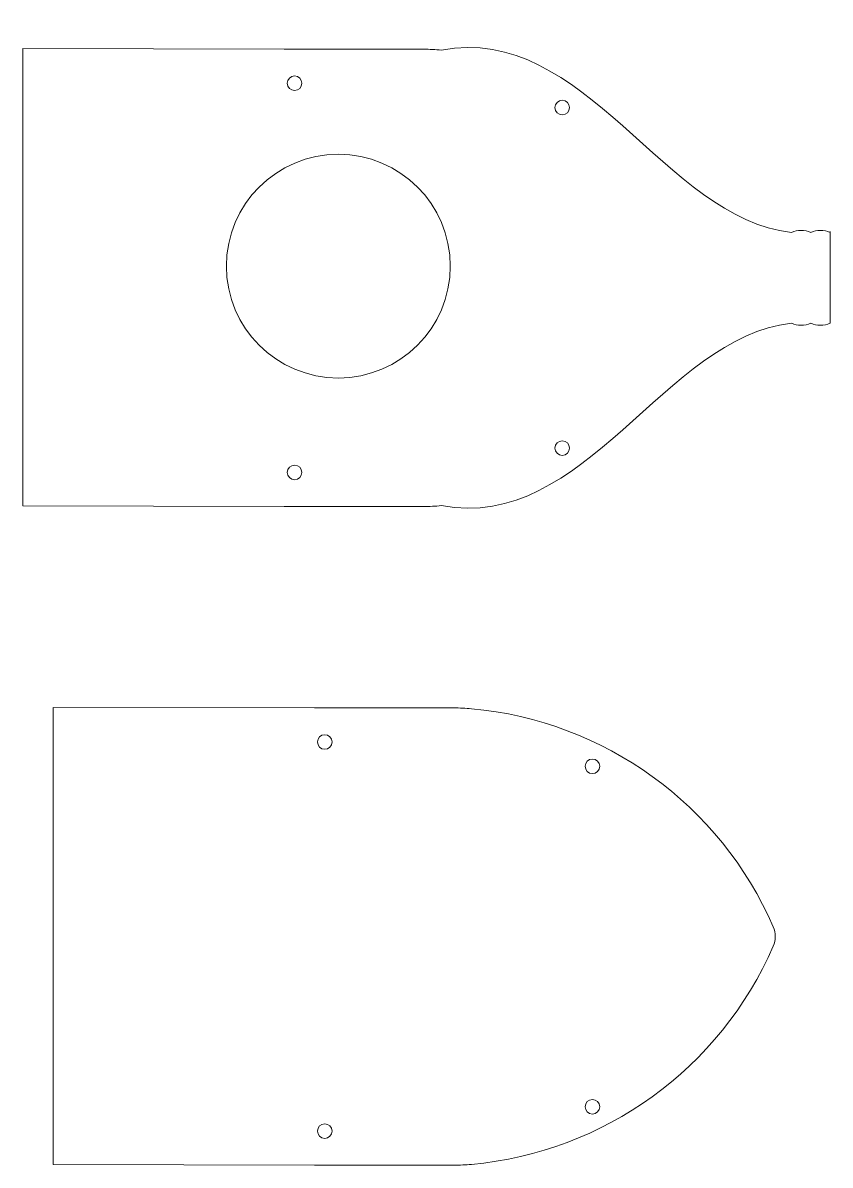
# Model space of a CAD drawing. Header units: millimetres. Extents: x -106 to 60, y -47 to 188.
import ezdxf

# ---------------------------------------------------------------- set-up
doc = ezdxf.new("R2010")
doc.units = ezdxf.units.MM
doc.header["$MEASUREMENT"] = 0
doc.layers.add('Layer 1', color=7, linetype='Continuous')

msp = doc.modelspace()

# ---------------------------------------------------------------- linework, layer by layer
at = {"layer": 'Layer 1', "color": 250, "lineweight": 18}
msp.add_ellipse((-40.9515, 137.8252), major_axis=(0, 23), ratio=1, dxfattribs=at)
at = {"layer": 'Layer 1', "lineweight": 15}
for points in [[(-19.8024, 182.2576), (9.7934, 187.8442), (26.1015, 147.5238), (52.1479, 144.7517)], [(-23.4189, 182.4215), (-23.4189, 182.4215), (-52.0486, 182.4215), (-52.0486, 182.4215)], [(-19.8024, 182.2576), (-21.0048, 182.3668), (-22.2116, 182.4214), (-23.4189, 182.4214)], [(52.1479, 144.7517), (53.4172, 145.3023), (54.8579, 145.3023), (56.1273, 144.7517)], [(56.1273, 144.7517), (57.3966, 145.3023), (58.8373, 145.3023), (60.1067, 144.7517)], [(-19.8024, 88.5854), (9.7934, 82.9988), (26.1015, 123.3192), (52.1479, 126.0913)], [(52.1479, 126.0913), (53.4172, 125.5407), (54.8579, 125.5407), (56.1273, 126.0913)], [(56.1273, 126.0913), (57.3966, 125.5407), (58.8373, 125.5407), (60.1067, 126.0913)], [(-23.4189, 88.4216), (-23.4189, 88.4216), (-52.0486, 88.4216), (-52.0486, 88.4216)], [(-23.4189, 88.4216), (-22.2116, 88.4216), (-21.0048, 88.4762), (-19.8024, 88.5854)], [(-17.2121, 47), (-17.2121, 47), (-45.8418, 47), (-45.8418, 47)], [(-13.5956, 46.8361), (-14.798, 46.9453), (-16.0048, 46.9999), (-17.2121, 46.9999)], [(48.4288, 1.9897), (37.5117, 27.157), (13.725, 44.3558), (-13.5956, 46.8361)], [(48.4288, -1.9897), (48.9794, -0.7204), (48.9794, 0.7203), (48.4288, 1.9897)], [(-13.5956, -46.8361), (13.725, -44.3558), (37.5117, -27.157), (48.4288, -1.9897)], [(-17.2121, -46.9999), (-16.0048, -46.9999), (-14.798, -46.9453), (-13.5956, -46.8361)], [(-17.2121, -46.9999), (-17.2121, -46.9999), (-45.8418, -46.9999), (-45.8418, -46.9999)]]:
    msp.add_open_spline(points, degree=3, dxfattribs=at)
at = {"layer": 'Layer 1', "color": 250, "lineweight": 18}
for points in [[(-52.0486, 182.4215), (-52.0486, 182.4215), (-105.7765, 182.5371), (-105.7765, 182.5371)], [(-105.7765, 182.5371), (-105.7765, 182.5371), (-105.7765, 88.5372), (-105.7765, 88.5372)], [(60.1067, 144.9582), (60.1067, 144.9582), (60.1067, 126.0913), (60.1067, 126.0913)], [(-52.0486, 88.4216), (-52.0486, 88.4216), (-105.7765, 88.5372), (-105.7765, 88.5372)], [(-45.8418, 47), (-45.8418, 47), (-99.5697, 47.1156), (-99.5697, 47.1156)], [(-99.5697, 47.1156), (-99.5697, 47.1156), (-99.5697, -46.8843), (-99.5697, -46.8843)], [(-45.8418, -46.9999), (-45.8418, -46.9999), (-99.5697, -46.8843), (-99.5697, -46.8843)]]:
    msp.add_open_spline(points, degree=3, dxfattribs=at)
at = {"layer": 'Layer 1', "lineweight": 15}
for points in [[(-48.4486, 175.4215), (-48.4486, 176.2499), (-49.1201, 176.9214), (-49.9486, 176.9214), (-49.9486, 176.9214), (-50.777, 176.9215), (-51.4486, 176.2499), (-51.4486, 175.4215), (-51.4486, 175.4215), (-51.4486, 174.593), (-50.777, 173.9215), (-49.9486, 173.9215), (-49.9486, 173.9215), (-49.1201, 173.9214), (-48.4486, 174.593), (-48.4486, 175.4214)], [(6.5513, 170.4215), (6.5513, 171.2499), (5.8798, 171.9214), (5.0513, 171.9214), (5.0513, 171.9214), (4.2229, 171.9215), (3.5513, 171.2499), (3.5513, 170.4215), (3.5513, 170.4215), (3.5513, 169.593), (4.2229, 168.9215), (5.0513, 168.9215), (5.0513, 168.9215), (5.8798, 168.9214), (6.5513, 169.593), (6.5513, 170.4214)], [(6.5513, 100.4216), (6.5513, 101.25), (5.8798, 101.9215), (5.0513, 101.9215), (5.0513, 101.9215), (4.2229, 101.9216), (3.5513, 101.25), (3.5513, 100.4216), (3.5513, 100.4216), (3.5513, 99.5931), (4.2229, 98.9216), (5.0513, 98.9216), (5.0513, 98.9216), (5.8798, 98.9215), (6.5513, 99.5931), (6.5513, 100.4215)], [(-48.4486, 95.4216), (-48.4486, 96.25), (-49.1201, 96.9215), (-49.9486, 96.9215), (-49.9486, 96.9215), (-50.777, 96.9216), (-51.4486, 96.25), (-51.4486, 95.4216), (-51.4486, 95.4216), (-51.4486, 94.5931), (-50.777, 93.9216), (-49.9486, 93.9216), (-49.9486, 93.9216), (-49.1201, 93.9215), (-48.4486, 94.5931), (-48.4486, 95.4215)], [(-42.2418, 40), (-42.2418, 40.8284), (-42.9133, 41.4999), (-43.7418, 41.4999), (-43.7418, 41.4999), (-44.5702, 41.5), (-45.2418, 40.8284), (-45.2418, 40), (-45.2418, 40), (-45.2418, 39.1715), (-44.5702, 38.5), (-43.7418, 38.5), (-43.7418, 38.5), (-42.9133, 38.4999), (-42.2418, 39.1715), (-42.2418, 39.9999)], [(12.7581, 35), (12.7581, 35.8284), (12.0866, 36.4999), (11.2581, 36.4999), (11.2581, 36.4999), (10.4297, 36.5), (9.7581, 35.8284), (9.7581, 35), (9.7581, 35), (9.7581, 34.1715), (10.4297, 33.5), (11.2581, 33.5), (11.2581, 33.5), (12.0866, 33.4999), (12.7581, 34.1715), (12.7581, 34.9999)], [(12.7581, -34.9999), (12.7581, -34.1715), (12.0866, -33.5), (11.2581, -33.5), (11.2581, -33.5), (10.4297, -33.4999), (9.7581, -34.1715), (9.7581, -34.9999), (9.7581, -34.9999), (9.7581, -35.8284), (10.4297, -36.4999), (11.2581, -36.4999), (11.2581, -36.4999), (12.0866, -36.5), (12.7581, -35.8284), (12.7581, -35)], [(-42.2418, -39.9999), (-42.2418, -39.1715), (-42.9133, -38.5), (-43.7418, -38.5), (-43.7418, -38.5), (-44.5702, -38.4999), (-45.2418, -39.1715), (-45.2418, -39.9999), (-45.2418, -39.9999), (-45.2418, -40.8284), (-44.5702, -41.4999), (-43.7418, -41.4999), (-43.7418, -41.4999), (-42.9133, -41.5), (-42.2418, -40.8284), (-42.2418, -40)]]:
    msp.add_open_spline(points, degree=3, knots=[0, 0, 0, 0, 0.2, 0.2, 0.2, 0.2, 0.4, 0.4, 0.4, 0.4, 0.6, 0.6, 0.6, 0.6, 1, 1, 1, 1], dxfattribs=at)

doc.saveas('drawing.dxf')
